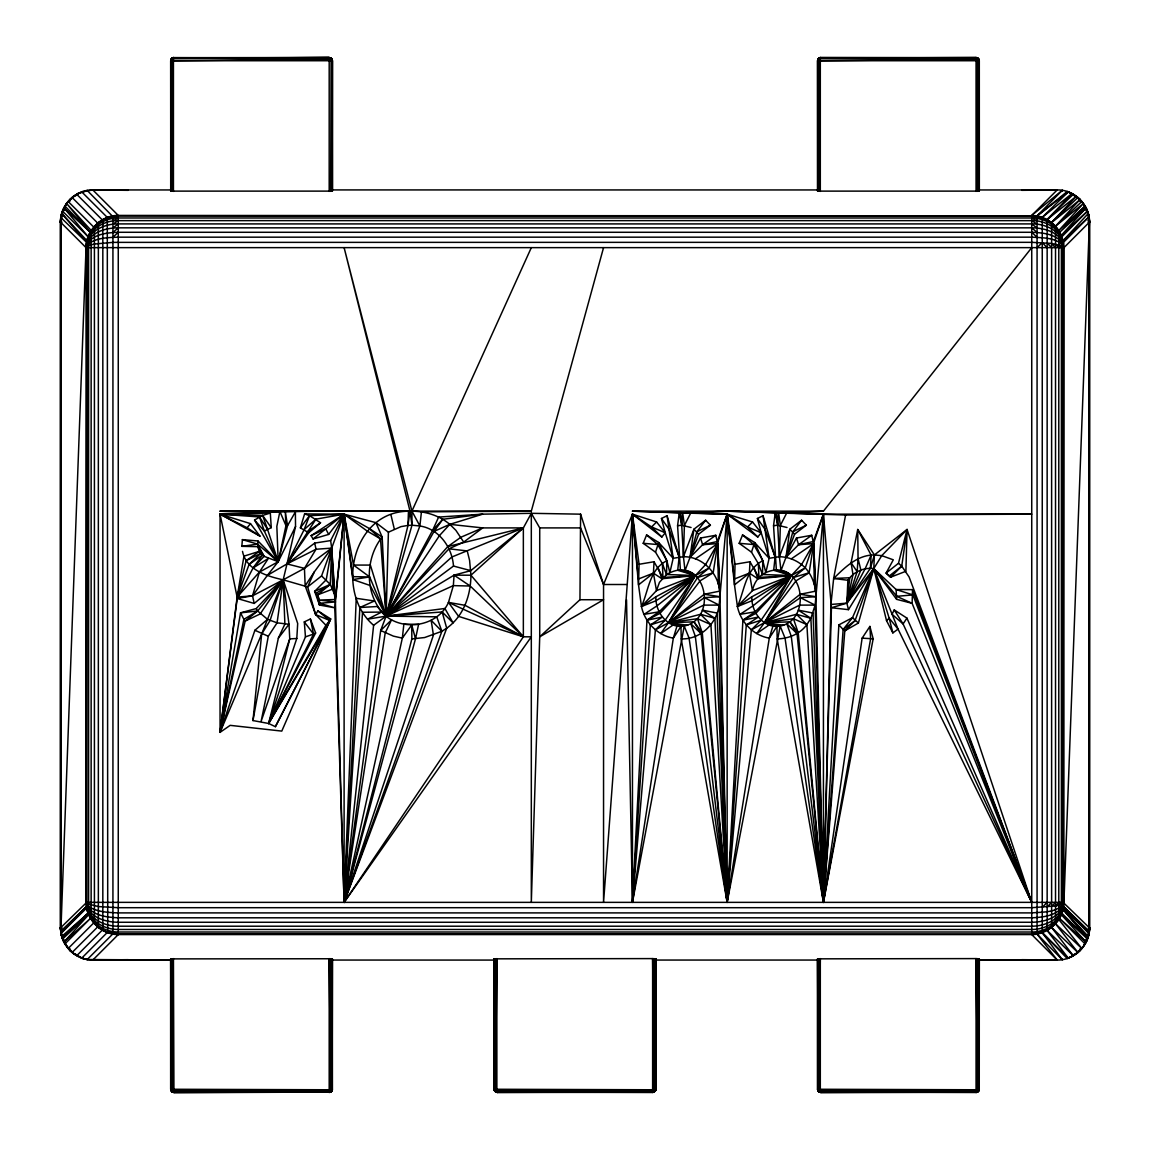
<?xml version="1.0" encoding="UTF-8"?>
<svg xmlns="http://www.w3.org/2000/svg" width="1150" height="1150" viewBox="0 0 1150 1150"><rect width="100%" height="100%" fill="white"/><g stroke="black" fill="none" stroke-linecap="round" stroke-linejoin="round"><path stroke-width="1.5" d="M86.882 247.638L86.106 902.966C86.192 919.914 101.344 934.706 118.263 934.576L1031.737 934.576C1048.584 934.605 1063.836 919.899 1063.894 902.966L1089.424 222.166C1089.424 205.117 1074.531 189.491 1057.209 189.937L979.297 189.951L979.254 60.734L977.529 57.859L820.309 57.543L818.527 58.449L817.578 60.734L817.578 191.116L979.297 191.116L979.297 60.734L978.938 59.268L976.062 57.543L819.806 57.701L818.527 58.449L817.578 60.734L817.664 191.087M314.913 1091.925L172.471 1092.112L171.062 1089.927L170.703 958.884L170.703 1089.266L171.321 1091.163L173.938 1092.5L330.654 1092.141L332.379 1089.769L332.062 958.755L170.703 958.884L170.703 1089.266L172.471 1092.112L173.938 1092.342L330.654 1092.112L332.264 1090.272L332.422 959.215M170.703 958.884L170.746 1089.769L173.938 1092.5L329.188 1092.141L331.804 1091.163L331.876 959.215M332.393 959.948L332.264 1090.272L332.106 959.56M655.859 959.215L655.701 1090.272L654.091 1092.141L497.375 1092.342L495.909 1092.141L494.5 1089.927L494.141 958.884L494.759 1091.163L497.375 1092.5L652.625 1092.141L655.241 1091.163L655.5 958.755L655.816 1089.769L652.625 1092.5L495.909 1092.141L494.141 1089.266L494.155 958.841L652.625 958.597L655.859 958.884L655.859 960.049L817.578 960.049M494.558 959.402L494.5 1089.927L495.909 1092.141L638.351 1091.925M655.859 958.884L655.701 1090.272L655.313 959.215M655.831 959.948L655.701 1090.272L655.543 959.56M817.837 191.087L817.938 60.734L818.915 58.118L820.309 57.543L820.309 191.403M979.297 958.884L979.254 1089.769L977.529 1092.141L820.812 1092.5L818.196 1091.163L817.592 958.841L976.062 958.597L979.297 958.884L979.297 960.049L1057.209 960.063C1074.474 960.394 1089.826 945.113 1089.553 927.834L1089.553 222.166C1089.682 208.452 1080.138 195.716 1067.2 191.518L1037.07 215.927L118.263 215.424C101.056 215.251 85.977 230.518 86.049 247.638L60.878 931.054L86.451 906.631C92.115 918.261 106.246 922.142 118.263 922.271L1031.737 922.271C1043.754 922.142 1057.885 918.261 1063.549 906.631L1089.122 931.054L1089.553 927.834L1088.489 927.834L1089.151 929.473L1087.957 929.473M961.788 1091.925L819.346 1092.112L817.578 1089.266L817.578 958.884L817.621 1089.769L820.309 1091.149L977.529 1089.711L976.062 958.597L976.062 1092.5L977.529 1092.112L978.679 1089.568L977.529 1092.141L976.062 1092.5L819.346 1092.141L817.938 1089.927L817.995 959.402M979.225 1004.568L979.268 959.948M979.225 1018.454L979.297 959.215M1089.122 931.054L1089.424 927.834L1063.117 902.362L1063.462 242.348C1058.661 229.799 1044.502 223.618 1031.737 223.905L118.263 223.905C105.282 223.618 88.953 230.474 86.351 244.404C90.922 231.854 106.174 227.815 118.263 227.829L1031.737 227.829C1043.826 227.815 1059.078 231.854 1063.649 244.404C1061.608 229.439 1045.939 220.196 1031.737 220.627L118.263 220.627C105.599 220.297 92.661 227.283 87.4 239.071L90.174 232.171C96.931 223.704 107.166 217.796 118.263 217.982L1031.737 217.982C1045.681 217.853 1060.961 227.456 1063.117 241.874L1063.117 908.126C1059.941 921.768 1045.005 929.574 1031.737 929.488L118.263 929.488C105.613 929.574 92.661 922.774 87.4 910.929L91.138 918.519C97.304 927.101 107.769 931.989 118.263 932.018L1031.737 932.018C1042.173 932.176 1051.761 926.914 1058.791 919.482L1058.791 230.518C1053.903 222.942 1045.925 217.58 1037.07 215.927L1037.07 934.073L1057.209 960.063L979.297 960.077M1063.117 902.362L86.882 902.362L86.264 904.619C94.889 912.108 107.353 912.453 118.263 912.899L1031.737 912.899C1042.346 911.878 1057.526 913.1 1063.894 902.966L1063.951 247.638L1063.117 246.344L1051.646 243.426L1031.737 242.334L112.93 242.377L94.415 244.03L88.608 245.511L86.049 247.638L86.106 902.966L60.576 927.834L60.576 222.166L86.049 247.638L1063.951 247.638L1089.424 222.166L1089.424 927.834M331.775 71.472L332.062 59.268L329.188 57.5L172.04 58.118L170.703 60.734L170.703 191.116L332.422 191.116L332.379 60.734L332.062 59.268L329.188 57.543L172.931 57.701L171.652 58.449L170.703 60.734L170.775 176.812M332.163 190.052L332.379 60.734L330.654 57.859L172.931 57.701L171.062 59.541L172.04 60.734L172.04 191.346M979.225 78.689L979.254 60.734L977.529 57.888L976.062 57.543L818.915 58.118L817.938 59.268L817.938 191.245M978.679 1091.163L978.938 958.755L978.679 1091.163L976.062 1092.141L820.812 1092.5L817.621 1089.769L820.812 1092.5L817.938 1090.717L817.938 958.755L818.915 1090.459L820.309 1092.112L976.062 1092.141M495.003 958.913L494.5 1089.927L496.872 1091.149L652.625 1091.163L655.816 1089.769L654.091 958.626L654.091 1092.141L652.625 1092.457L652.625 958.597L654.091 1089.711L496.872 1091.149L495.909 1089.266L495.478 958.654L495.478 1091.594L497.375 1092.5L494.5 1090.717L494.141 1089.266L494.141 958.884M817.578 1089.266L817.938 1089.927L818.225 1012.762M172.931 1091.753L172.04 1091.594L172.04 958.654L172.471 1089.266L173.434 1091.149L330.654 1089.711L329.188 958.597L329.188 1092.5L330.654 1092.112L330.654 958.626L331.804 1090.617L172.04 1090.459L173.434 958.597L173.938 1092.5L171.062 1090.717L171.062 958.755L172.04 1090.459L173.434 1092.112L329.188 1092.141M496.872 1092.112L495.478 1090.459L496.872 958.597L496.872 1092.112L652.625 1092.141M818.915 1090.459L820.309 958.597L820.309 1092.112M1080.08 201.221L1080.08 199.381L1077.837 197.57L1068.178 191.964L1042.259 217.307L1042.259 932.693L1062.269 959.661L1062.269 958.798M1089.151 929.473L1089.553 927.834C1089.438 941.102 1080.655 953.494 1068.178 958.036L1047.147 930.479L1047.147 219.521L1071.843 193.689L1042.259 217.307M666.511 574.526C706.215 551.367 720.489 622.754 680.973 626.448L673.325 638.135C657.369 635.418 644.762 622.193 641.47 606.539L656.477 590.626L659.453 582.36L666.511 574.526L666.856 560.754L658.691 542.512L646.587 534.951L643.209 543.303L655.514 552.173L662.386 563.601L666.511 574.526L695.448 575.518L709.277 567.856L727.145 514.165L752.531 521.971L761.185 532.766L769.134 558.282L765.828 572.571C758.612 575.863 753.911 582.978 752.431 590.626L737.423 606.539C740.715 622.193 753.322 635.418 769.278 638.135L776.926 626.448C813.927 623.99 804.569 555.953 765.828 572.571L762.809 560.754L754.644 542.512L742.555 534.951L739.163 543.303L751.482 552.173L758.353 563.601L762.464 574.526L791.416 575.518L805.23 567.856L823.429 514.165L1031.737 514.165L845.595 515.013L781.238 513.058L823.429 511.161L1031.737 247.638M762.464 574.526L762.809 560.754L753.71 544.554L742.555 534.951M869.889 626.434L870.607 638.897L823.429 902.362L797.079 633.592L786.83 623.861L791.272 636.324L823.429 902.362L862.126 638.164L869.889 626.434L873.166 638.796L823.429 902.362L785.033 638.077L780.174 626.132L769.091 624.967L756.7 633.549L764.391 622.696L791.416 575.518A23.503 23.503 0 0 0 780.979 570.616L785.967 557.376L796.504 538.013L811.727 535.268L813.697 543.576L801.564 564.578L791.416 575.518L751.784 596.821C751.367 611.081 761.616 626.448 776.926 626.448L777.184 638.897L823.429 902.362L830.932 604.469L833.649 578.45L845.595 515.013M1067.2 957.648L1067.2 958.482L1068.178 958.036L1042.259 932.693L1067.2 958.482L1073.237 955.65L1051.617 927.489L1051.617 222.511L1076.156 196.391L1047.147 219.521L1055.585 226.435L1061.953 236.67L1087.411 211.197L1089.151 217.134L1089.151 932.866L1084.249 944.854M344.109 511.161C302.522 510.456 261.524 513.849 220.053 511.161L408.466 511.218C423.186 510.629 438.423 514.74 449.808 524.342L482.669 527.908L523.351 527.908L523.351 636.812L344.109 902.362L373.621 625.298L386.113 616.127L388.398 532.206L375.906 522.661L344.109 514.165L304.592 513.935L300.38 527.864L308.689 532.752L286.997 563.917L283.173 579.83L270.034 620.583L261.668 634.038L220.053 732.349L230.173 725.348L281.779 731.098L330.697 618.944L317.918 610.866L315.618 614.56L325.924 625.255L268.611 723.479L252.971 720.561L261.668 634.038L283.173 579.83L304.448 568.359L331.689 548.119L344.109 514.165L369.308 528.511L382.174 537.093L386.113 616.127L380.679 630.502L344.109 902.362L531.314 636.812L523.351 636.812L458.649 616.4L448.471 602.413L453.344 585.623L454.063 575.158L470.781 570.644L523.351 527.908L531.314 513.317L580.592 514.165L603.549 584.502L603.549 902.362L632.457 514.165L656.578 521.971L665.232 532.766L673.181 558.282L669.875 572.571L666.856 560.754L657.757 544.554L646.587 534.951M830.932 604.469L846.86 603.146L847.866 580.276C853.429 571.852 863.808 567.266 873.784 568.574L898.049 629.107L1031.737 902.362L912.87 594.924L896.109 589.533L873.784 568.574L846.86 603.146L831.421 607.732L848.47 609.658L846.86 603.146L852.984 574.583L851.086 562.709L857.727 529.489L874.402 554.947L873.784 568.574L855.068 620.612L844.804 630.847L823.429 902.362L815.911 596.706C815.796 586.227 812.475 575.604 805.23 567.856L793.543 577.458L764.391 622.696L780.174 626.132L727.145 902.362L689.08 638.077L684.221 626.132L673.138 624.967L660.732 633.549L668.438 622.696L695.448 575.518A23.503 23.503 0 0 0 685.012 570.616L690.014 557.376L700.537 538.013L715.774 535.268L717.729 543.576L705.597 564.578L695.448 575.518L655.831 596.821C655.414 611.081 665.649 626.448 680.973 626.448L681.217 638.897L727.145 902.362L751.352 629.855L764.391 622.696L793.443 618.714L798.229 632.831L823.429 902.362L831.421 607.732L823.429 514.165L727.145 511.161L680.599 512.886L632.457 511.161L823.429 511.161L776.566 512.886L727.145 511.161L685.285 513.058L727.145 514.165L747.557 526.959L761.185 532.766L757.792 537.036L727.145 514.165L632.457 511.161M780.174 626.132L772.958 626.031L769.278 638.135L727.145 902.362L719.943 596.706C720.935 576.322 704.461 556.413 683.431 556.715L681.734 525.248L682.669 512.814L684.394 525.464L683.431 556.715L685.026 570.616M805.23 567.856C798.459 560.956 789.072 556.859 779.384 556.715L777.688 525.248L778.636 512.814L780.347 525.464L779.384 556.715L780.979 570.616M1071.886 956.541L1077.837 952.43L1055.527 923.795L1055.527 226.205L1080.08 199.381M375.906 522.661L382.174 537.093C364.377 558.871 364.406 596.807 386.113 616.127L448.974 548.809L467.231 550.922L469.588 560.395L470.925 575.216L523.351 636.812L465.003 605.288L448.471 602.413C437.287 627.641 399.754 632.385 381.671 612.087L367.554 619.203L386.113 616.127L407.977 525.406L408.466 511.218C352.303 511.534 334.664 592.077 373.621 625.298M242.506 551.382C246.201 570.012 267.145 576.265 283.173 579.83L297.692 623.501L296.801 638.48L268.611 723.479L330.697 618.944L275.396 726.685L268.611 723.479L289.743 638.897L288.995 624.249L277.078 622.84L267.519 619.332L254.897 630.272L220.053 732.349L237.202 598.474L252.54 595.815L267.375 575.359L286.997 563.917L304.189 529.518L315.934 519.153L344.109 514.165L334.808 607.818L344.109 902.362L441.873 631.293L436.713 616.817L386.113 616.127L380.506 538.861L367.123 531.027L344.109 514.165L330.639 540.586L331.689 548.119L330.28 584.387L334.434 594.104L335.426 601.939L344.109 902.362L446.703 628.216C463.565 616.299 470.853 595.197 470.925 575.216L523.351 527.908L447.81 546.538L386.113 616.127L370.228 585.537L352.877 579.557L344.109 514.165L309.522 515.646L304.592 513.935M313.073 538.976L344.109 514.165L344.109 902.362L402.327 638.149L403.866 624.177L418.586 624.364L415.509 638.768L344.109 902.362L356.227 598.302L374.44 600.99L359.864 607.502L344.109 902.362L433.421 635.059L431.164 620.31L441.873 631.293L446.703 628.216L442.146 611.958L386.113 616.127L369.668 576.926L353.51 565.067L344.109 514.165L311.118 535.67L313.073 538.976L328.641 534.419L344.109 514.165L352.791 576.668L369.668 576.926L352.877 579.557M626.52 584.502L603.549 584.502L632.457 514.165L661.839 537.036L665.232 532.766L651.59 526.959L632.457 514.165L639.084 564.276L638.523 584.876L641.47 606.539L656.075 600.702L695.448 575.518L680.398 570.098L677.58 525.679L679.247 513.058L680.599 512.886L681.734 525.248L691.064 527.505M705.626 520.231L696.886 531.76L690.014 557.376L698.625 534.161L710.398 525.176L705.626 520.231L693.91 529.216L690.014 557.376L702.636 544.712L717.399 541.521L727.145 514.165L735.037 564.276L734.476 584.876L737.423 606.539L752.028 600.702L791.416 575.518L776.365 570.098L773.548 525.679L775.201 513.058L776.566 512.886L777.688 525.248L787.017 527.505M847.866 580.276L833.649 578.45C844.862 567.424 857.497 554.861 874.402 554.947L907.062 529.489L1031.737 902.362L912.122 603.333L896.626 599.337L896.109 589.533L912.539 589.634L1031.737 902.362L903.081 623.933L894.226 609.917L892.041 614.287L903.081 623.933L906.933 618.125L894.226 609.917M626.52 599.725L632.457 902.362L655.399 629.855L668.438 622.696L684.221 626.132L632.457 902.362L646.961 620.181L659.151 611.8L695.448 575.518L677.709 570.299L679.161 557.017L667.072 515.703L661.466 518.477L665.232 532.766M655.399 629.855L665.203 620.152L695.448 575.518L656.477 590.626L653.43 573.131L654.048 561.746L639.084 564.276M761.185 532.766L757.419 518.477L763.039 515.703L775.114 557.017L773.677 570.299L791.416 575.518L752.431 590.626L749.383 573.131L750.001 561.746L735.037 564.276M801.593 520.231L792.853 531.76L785.967 557.376L794.578 534.161L806.351 525.176L801.593 520.231L789.863 529.216L785.967 557.376L798.589 544.712L813.366 541.521L823.429 514.165L815.12 605.101L810.879 618.298L806.883 624.594L823.429 902.362L838.867 624.881L852.509 617.665L873.784 568.574L896.77 596.318L912.122 603.333L912.539 589.634M870.363 568.33L871.125 555.148L857.727 529.489L858.058 558.756L857.152 571.651L846.86 603.146L870.363 568.33L874.402 554.947L881.748 555.651L893.306 559.82L886.104 573.074L890.632 577.185L905.898 571.277L907.062 529.489L881.748 555.651L848.47 609.658M88.608 236.828L86.882 241.874L86.882 908.126L88.608 913.172L86.451 906.631L60.849 932.463C62.977 947.873 77.122 960.307 92.791 960.063L170.703 960.077L87.228 959.517L82.8 958.482L73.787 953.911L66.628 946.263L72.493 952.128M344.109 902.362L385.207 632.931L391.575 619.793L380.679 630.502L393.415 636.137L402.327 638.149L411.729 624.939L411.858 638.897L344.109 902.362L362.523 612.26L381.671 612.087L377.43 606.51L359.864 607.502M684.221 626.132L677.005 626.031L673.325 638.135L632.457 902.362L650.325 624.967L662.4 617.061L646.961 620.181L659.942 613.338L695.448 575.518L662.961 577.458L654.048 561.746M319.7 603.276L335.426 601.939L319.355 600.07L335.297 599.509L331.689 548.119L321.569 575.949L330.28 584.387L317.472 594.909L319.7 603.276L334.808 607.818L319.571 605.058C320.002 600.128 318.32 594.766 314.626 591.373L326.255 579.744L331.689 548.119L316.034 549.254L286.997 563.917L295.536 526.556L295.377 511.951L287.529 525.665L278.214 561.703L267.375 575.359M709.277 567.856L697.59 577.458L668.438 622.696L697.489 618.714L702.276 632.831L727.145 902.362L719.167 605.101L727.145 514.165L734.347 579.011L749.383 573.131L757.836 578.738L791.416 575.518L755.895 613.338L742.914 620.181L758.353 617.061L746.292 624.967L727.145 902.362L695.319 636.324L690.877 623.861L701.126 633.592L727.145 902.362L742.914 620.181L755.104 611.8L791.416 575.518L758.928 577.458L750.001 561.746M107.295 932.578L97.635 926.958L91.138 918.519L91.138 231.481L97.635 223.042L107.295 217.422L107.726 932.032L81.823 958.036L72.163 952.43L69.92 950.619L69.92 948.779M823.429 514.165L823.429 902.362L813.05 613.065L798.301 610.147L810.879 618.298L823.429 902.362L843.137 629.481L852.509 617.665L858.403 623.027L873.784 568.574L896.626 599.337M65.751 944.854L62.042 937.523L60.447 927.834L60.447 222.166C60.131 204.901 75.555 189.606 92.791 189.937L170.703 189.951M1089.151 932.866L1089.553 927.834L1088.36 933.771M62.042 222.166L60.447 222.166L60.849 217.264L65.751 205.146M295.536 526.556L278.214 561.703L264.112 556.327L257.844 546.667L241.845 546.336L242.391 539.623L257.988 540.989L278.214 561.703L259.368 572.125L237.13 597.137L220.053 732.349L220.053 514.165L270.322 513.058L271.256 527.649L264.356 531.07L254.553 520.044L262.617 515.43L270.322 513.058M1089.553 927.834C1089.539 938.314 1083.76 948.074 1076.213 953.911L1076.213 953.192M61.64 217.537L60.447 222.166L62.042 212.218L66.628 203.219L73.787 196.089L78.114 193.459L72.163 197.57L97.635 223.042M63.983 209.875L62.042 213.799L60.447 222.166C60.763 211.729 66.082 201.882 73.787 196.089L73.787 196.808M335.297 599.509L344.109 514.165M442.146 611.958L453.071 622.854L444.906 608.479L386.113 616.127L419.879 525.981L421.432 511.851L531.314 511.161L603.549 247.638M91.138 231.481L88.047 236.67L62.589 211.197L60.447 222.166M1061.392 911.864L1063.046 909.319L1088.101 936.316L1088.892 933.398L1063.549 906.631L1063.046 909.319L1087.957 937.523L1089.151 932.463L1063.549 906.631C1059.711 920.014 1044.631 926.224 1031.737 926.21L118.263 926.21C105.541 926.296 91.554 920.23 86.566 907.925L60.849 932.463L61.899 936.316L88.047 913.33L94.415 923.565L98.354 927.087L102.221 930.178L112.7 934.059L112.93 933.311L112.93 216.689L87.228 190.483L78.157 193.689L82.8 191.518L82.8 192.352M871.125 555.148L865.102 568.862L846.86 603.146L849.764 577.774L833.649 578.45M257.988 540.989C256.766 546.595 259.296 553.193 264.112 556.327L253.057 567.999L237.202 598.474L254.179 603.434L283.173 579.83L307.639 586.902L315.618 614.56L329.762 620.511L275.396 726.685M271.256 527.649L262.617 515.43L220.053 514.165L237.13 597.137L252.54 595.815L283.173 579.83L277.078 622.84L268.281 636.252L252.971 720.561M388.398 532.206L400.948 526.643L407.977 525.406L410.004 511.161L344.109 247.638L411.93 511.103L419.879 525.981C439.142 528.914 452.194 547.4 453.488 566.059L386.113 616.127L370.372 565.081L353.51 565.067M889.467 575.819L901.729 566.159L907.062 529.489L898.481 563.299L886.104 573.074L890.632 577.185L901.729 566.159L898.481 563.299M687.743 625.226L668.438 622.696L700.062 580.851L713.187 572.786L717.729 543.576L702.636 544.712L700.537 538.013M783.711 625.226L764.391 622.696L796.016 580.851L809.14 572.786L813.697 543.576L798.589 544.712L796.504 538.013M237.13 597.137L243.944 556.154L259.454 551.324L260.806 553.38L249.104 564.363L237.13 597.137L246.158 560.625L259.454 551.324M278.343 638.192L284.884 624.048L283.173 579.83L257.629 610.981L245.151 621.086L220.053 732.349L240.537 612.849L256.234 608.551L283.173 579.83L288.995 624.249L278.343 638.192L261.107 721.381L289.743 638.897L296.801 638.48M171.062 60.734L172.04 58.118L173.434 57.543L173.434 191.403M1087.957 222.166L1089.553 222.166L1089.151 217.264L1085.025 206.138L1058.791 230.518L1083.271 203.651L1055.527 226.205L1081.805 201.537L1085.931 208.006L1061.321 235.333L1087.411 211.197M69.92 950.619L64.069 941.994L88.679 914.667L62.589 938.803L68.195 948.462L93.667 922.99L94.415 923.565L94.415 226.435L102.221 219.822L112.7 215.941L1031.737 216.257L1042.274 217.968L1051.646 222.913M448.471 602.413L523.351 636.812L470.192 586.026L453.344 585.623L386.113 616.127L411.988 525.191L410.004 511.161L220.053 511.161L279.896 511.491L276.848 526.341L278.214 561.703L257.6 544.137L242.391 539.623M86.351 244.404L88.608 238.136M220.053 732.349L243.886 619.347L240.537 612.849L257.629 610.981L267.519 619.332M61.64 215.179L60.849 217.939L64.069 208.006L90.174 232.171L66.729 203.651L91.209 230.518L94.415 227.599M1087.957 937.523L1089.151 932.061L1088.36 934.821M60.849 217.939L63.983 207.532M62.042 212.477L60.849 217.134L60.849 932.866L61.899 936.316M702.276 632.831L693.996 621.863L668.438 622.696L704.404 597.641L719.167 605.101C716.694 623.688 700.494 639.601 681.217 638.897M1089.151 932.463L1088.892 933.398L1063.434 907.925M60.849 219.061L61.64 216.229M655.514 552.173L658.691 542.512L673.181 558.282L683.431 556.715L693.91 529.216L698.625 534.161M751.482 552.173L754.644 542.512L769.134 558.282L779.384 556.715L789.863 529.216L794.578 534.161M86.049 247.638L86.882 245.094C95.263 237.647 107.64 237.619 118.263 237.173L1031.737 237.173C1042.489 237.849 1056.304 237.274 1063.822 246.272L1063.117 246.344M818.915 191.346L818.915 60.734L820.309 57.543M60.849 217.537L86.552 242.348L61.899 213.684L86.954 240.681M666.856 560.754C649.419 569.164 648.557 590.856 641.47 606.539L655.831 596.821M762.809 560.754C745.387 569.164 744.51 590.856 737.423 606.539L751.784 596.821M171.652 58.449L173.434 60.734L329.188 59.268L331.085 58.406L330.654 191.374M817.938 59.541L819.806 57.701L977.529 57.859L977.529 191.374M171.652 1091.12L172.04 1090.071L170.746 1089.769L173.434 1092.112M1055.585 922.401L1059.553 918.404L1062.6 910.929L1061.392 913.172M304.189 529.518L309.522 515.646L320.534 522.776L308.689 532.752M331.804 1091.163L332.379 1089.769M655.241 1091.163L655.816 1089.769M846.86 603.146L860.89 569.997L858.058 558.756M268.611 723.479L305.454 636.87L304.304 621.891L310.399 619.002L315.632 633.003L268.611 723.479L313.533 634.067L315.632 633.003M334.434 594.104L331.689 548.119L314.381 571.809L307.639 586.902L321.569 575.949M419.879 525.981L411.988 525.191L411.93 511.103L531.314 247.638M470.925 575.216L454.063 575.158L386.113 616.127L432.544 530.509L438.624 517.083L482.669 514.165L531.314 513.317L539.724 527.908L539.724 636.812L531.314 902.362L531.314 513.317M1087.957 936.977L1086.017 942.468M1085.025 943.863L1059.553 918.404L1085.931 941.994L1087.411 938.803L1063.046 909.319M1086.017 940.125L1087.957 936.201M684.394 525.464L690.46 513.561M780.347 525.464L786.413 513.561M523.351 527.908L451.792 557.031L386.113 616.127L434.067 531.386L442.779 519.283L482.669 514.165L449.808 524.342L434.067 531.386M1058.862 918.519L1061.953 913.33L1087.411 938.803L1061.321 914.667L1085.931 941.994M86.882 245.094L86.178 246.272C90.821 234.111 106.979 232.702 118.263 232.286L1031.737 232.286C1043.021 232.702 1059.179 234.111 1063.822 246.272M315.618 614.56L305.167 585.839L304.448 568.359L316.034 549.254L314.712 543.087L330.639 540.586M304.448 568.359L286.997 563.917L315.934 519.153M305.167 585.839L314.381 571.809M171.062 191.245L171.062 59.268L172.04 58.118L329.188 59.268L330.654 60.734L330.654 57.859L332.379 60.734L332.422 189.923L817.578 189.951M386.113 616.127L439.444 535.613L449.808 524.342L455.874 530.322L463.723 542.081L448.974 548.809M817.938 59.268L820.309 58.477L976.062 59.268L977.529 60.734L977.529 57.859L978.679 60.734L978.938 59.268L977.96 58.406L976.062 59.268L820.309 60.734L818.527 58.449M283.173 579.83L260.173 613.971L245.151 621.086L243.886 619.347L257.629 610.981L256.234 608.551M751.352 629.855L761.156 620.152L791.416 575.518L752.991 605.82L740.025 614.373L755.104 611.8M977.529 1091.839L979.254 1089.769L977.529 958.626L977.529 1092.141M257.844 546.667L262.401 555.134L253.057 567.999L268.381 558.426L259.368 572.125L252.54 595.815L254.179 603.434M300.38 527.864L309.522 515.646M313.03 58.075L172.931 57.701L172.04 60.734L171.062 59.268M1077.837 952.43L1051.617 927.489L1058.791 919.482L1081.805 948.462L1055.527 923.795M325.924 625.255L329.762 620.511L317.918 610.866M250.484 523.624L220.053 514.165L247.106 527.749L250.484 523.624L259.957 536.116L220.053 514.165L259.483 516.939L267.461 529.173L278.214 561.703L285.962 525.636L285.257 511.232L287.529 525.665L285.962 525.636L279.896 511.491M86.882 903.656L98.354 906.574L118.263 907.695L1031.737 907.695L1055.585 905.97L1058.862 905.266L1061.392 902.362M330.654 1092.112L331.804 1090.804L330.654 1091.594M654.091 1092.112L655.241 1090.804L654.091 1091.594M1055.585 905.97L1058.747 902.362M791.344 558.842L813.697 543.576L815.566 591.158L800.184 594.262L764.391 622.696L796.461 614.287L806.883 624.594C800.069 634.009 788.569 638.71 777.184 638.897M1051.646 906.574L1055.47 902.362M432.544 530.509L442.779 519.283M1077.837 197.57L1051.617 222.511L1059.826 232.171L1063.046 240.681L1088.101 213.684L1084.249 205.146M1047.176 907.048L1051.546 902.362M173.434 57.543L171.321 59.383L173.434 58.477L329.188 57.5L329.188 191.403M819.346 58.161L818.196 59.383L818.915 60.734M330.654 1091.839L331.804 1090.617M654.091 1091.839L655.241 1090.617M1042.274 907.408L1047.089 902.362M1085.025 206.138L1059.826 232.171L1085.931 208.006L1087.957 212.477M1042.274 217.968L1037.07 215.927L1062.269 190.339L1062.269 191.202M656.578 521.971L651.59 526.959L661.839 537.036M752.531 521.971L747.557 526.959L757.792 537.036M61.108 933.398L86.566 907.925M62.589 938.803L88.047 913.33L62.042 937.523L64.069 941.994L90.448 918.404L64.975 943.863L60.849 932.736L60.447 927.834L62.042 927.834M72.163 952.43L97.635 926.958M76.763 955.65L102.221 930.178M81.823 958.036L87.228 959.517L112.7 934.059M107.295 217.422L81.823 191.964L92.791 189.937L118.263 215.424L118.263 934.576L92.791 960.063L128.211 959.675M1063.462 242.348L1088.921 216.89L1089.553 222.166L1089.151 220.527L1087.957 220.527M1037.041 247.638L1042.274 242.592L1047.089 247.638M1047.147 219.521L1073.237 194.35M112.93 237.259L118.263 232.286M579.959 599.725L539.724 636.812L603.549 599.725L579.959 599.725L580.592 514.165M1063.046 240.681L1088.921 216.89M886.521 620.641L889.18 618.211L873.784 568.574L886.521 620.641L892.86 632.902L898.049 629.107L889.18 618.211L892.86 632.902M1073.237 955.65L1047.147 930.479L1055.585 923.565M1063.894 902.966L1058.862 905.266M112.93 232.415L118.263 227.829M72.493 197.872L66.628 203.219M1077.507 952.128L1083.372 946.781M1062.269 190.339L1031.737 215.424L1031.737 934.576L1057.209 960.063L1021.789 959.675M1051.617 222.511L1079.994 199.741L1083.372 203.737L1077.507 197.872M749.383 573.131L734.476 584.876L727.145 514.165L727.145 902.362L714.926 618.298L700.494 614.287L668.438 622.696L704.231 594.262L719.613 591.158L717.729 543.576L695.391 558.842M659.151 611.8L644.072 614.373L657.038 605.82L695.448 575.518L661.883 578.738L653.43 573.131L638.523 584.876L632.457 514.165L632.457 902.362M1037.07 215.927L1068.178 191.964M94.415 226.435L93.667 227.01L68.195 201.537M112.93 228.002L118.263 223.905M494.759 1091.163L496.369 1091.753M818.196 1091.163L819.806 1091.753M286.997 563.917L314.712 543.087M463.723 542.081L482.669 527.908L460.963 537.194L447.81 546.538M838.867 624.881L843.137 629.481L855.068 620.612M702.636 544.712L715.774 535.268M798.589 544.712L811.727 535.268M798.229 632.831L789.949 621.863L764.391 622.696L800.357 597.641L815.911 596.706L813.697 543.576L814.272 584.258M249.104 564.363L262.401 555.134M977.529 1091.594L978.679 1090.804M307.467 531.602L320.534 522.776M78.114 193.459L76.763 194.35L102.221 219.822M112.93 224.121L118.263 220.627M1051.646 927.087L1037.07 934.073L118.263 933.742L107.726 932.032M1071.886 955.765L1074.776 954.054M75.224 195.946L78.114 194.235M858.403 623.027L844.804 630.847L843.137 629.481M112.93 220.886L118.263 217.982M668.438 622.696L703.685 605.13L719.167 605.101M764.391 622.696L799.652 605.13L815.12 605.101L823.429 902.362M246.158 560.625L260.806 553.38M696.886 531.76L710.398 525.176M792.853 531.76L806.351 525.176M311.118 535.67L325.666 528.669L328.641 534.419M331.804 191.288L332.062 59.268L329.188 57.859L173.434 58.477M1063.117 904.906L1063.75 904.619C1057.971 915.889 1043.036 917.269 1031.737 917.801L118.263 917.801C106.964 917.269 92.029 915.889 86.264 904.619M441.873 631.293L424.637 637.546L411.858 638.897M330.654 1089.711L331.804 1089.266M654.091 1089.711L655.241 1089.266M977.529 1089.711L978.679 1089.266M653.43 573.131L638.394 579.011L632.457 514.165M305.454 636.87L313.533 634.067L310.399 619.002M172.04 58.621L173.434 58.147M650.325 624.967L665.203 620.152M746.292 624.967L761.156 620.152M978.679 1090.617L820.309 1091.149L819.346 1089.266L818.915 958.654L818.915 1091.594M697.59 577.458L713.187 572.786M793.543 577.458L809.14 572.786M820.309 58.477L976.062 57.859L978.938 59.268L977.529 59.426M87.228 190.483L87.731 191.202M107.726 217.968L118.263 216.257M1042.274 932.032L1031.737 933.742M241.845 546.336L257.6 544.137L264.112 556.327M677.58 525.679L681.734 525.248L679.247 513.058M773.548 525.679L777.688 525.248L775.201 513.058M171.062 59.541L172.471 59.426L172.471 58.161M896.77 596.318L912.87 594.924M704.404 597.641L719.943 596.706L717.729 543.576L718.319 584.258M407.977 525.406L411.988 525.191M873.166 638.796L862.126 638.164M1021.789 190.325L1057.209 189.937L1031.737 215.424L1037.07 216.689M329.188 57.859L330.654 57.859L330.654 59.426M170.703 60.734L332.422 60.734M817.578 60.734L979.297 60.734M411.93 511.103L531.314 511.161M539.724 527.908L580.592 527.908L603.549 584.502M494.141 960.077L332.422 960.049L332.422 958.884M329.188 1089.769L172.471 1089.266M652.625 1089.769L495.909 1089.266M976.062 1089.769L819.346 1089.266M62.042 929.473L60.849 929.473L60.447 927.834L60.849 932.463M959.905 58.075L820.309 58.147M92.791 189.937L128.211 190.325M739.163 543.303L753.71 544.554M643.209 543.303L657.757 544.554M62.042 931.069L60.849 930.939L60.447 927.834L62.042 937.782L62.042 935.18M495.478 1090.071L494.184 1089.769L495.478 1091.594M800.184 594.262L815.911 596.706M704.231 594.262L719.943 596.706M112.93 933.311L118.263 934.576M453.488 566.059L470.781 570.644M796.461 614.287L810.879 618.298M87.228 959.517L87.731 958.798M268.281 636.252L254.897 630.272M793.443 618.714L806.883 624.594M697.489 618.714L710.916 624.594L727.145 902.362L717.097 613.065L702.334 610.147L714.926 618.298M800.357 597.641L815.12 605.101M172.04 1090.459L171.062 1089.927L172.04 1091.594M1031.737 217.982L1037.07 220.886M1071.886 194.235L1074.776 195.946M75.224 954.054L78.114 955.765M1031.737 220.627L1037.07 224.121M247.106 527.749L259.957 536.116M454.063 575.158L470.192 586.026M1031.737 223.905L1037.07 228.002M171.321 1091.163L172.471 1092.112M977.529 58.406L978.679 59.383L978.679 191.288M1031.737 227.829L1037.07 232.415M330.654 58.406L331.804 59.383M369.308 528.511L380.506 538.861M1031.737 232.286L1037.07 237.259M700.494 614.287L710.916 624.594M495.909 1092.112L494.5 1090.717L494.5 958.755L495.478 1090.459M1037.07 934.073L1062.269 959.661M64.975 206.138L90.174 232.171M1047.176 242.952L1051.546 247.638M1051.646 243.426L1055.47 247.638M1055.585 244.03L1058.747 247.638M1058.862 244.734L1061.392 247.638M64.069 208.006L88.047 236.67M818.527 1091.12L819.346 1092.112M901.729 566.159L909.075 576.912L1031.737 902.362L906.933 618.125M304.304 621.891L313.533 634.067M977.069 58.564L978.679 60.734L977.96 59.541M330.194 58.564L331.804 60.734L331.876 190.052M757.419 518.477L764.994 529.302L775.114 557.017M661.466 518.477L669.027 529.302L679.161 557.017M851.086 562.709L857.152 571.651M789.949 621.863L797.079 633.592M693.996 621.863L701.126 633.592M331.085 59.541L331.804 60.734M494.141 1089.266L494.5 1089.927L494.327 959.172M254.553 520.044L278.214 561.703L264.356 531.07L259.483 516.939M1086.017 209.875L1087.957 213.799M62.042 936.201L63.983 940.125M1087.957 214.82L1087.957 212.218L1089.151 217.264L1086.017 207.532M319.571 605.058L314.626 591.373L330.28 584.387L316.308 593.127L319.571 605.058L317.472 594.909L332.752 589.059L331.689 548.119M262.617 515.43L267.461 529.173M753.997 567.453L757.836 578.738M658.044 567.453L661.883 578.738M1089.151 217.134L1088.101 213.684L1089.553 222.166L1088.36 216.229M1088.36 215.179L1089.151 217.939L1087.957 213.023M60.849 932.061L61.64 934.821M411.729 624.939L415.509 638.768M62.042 937.523L60.849 932.736L63.983 942.468M390.885 514.611L394.292 528.986M763.039 515.703L769.134 558.282M667.072 515.703L673.181 558.282M60.447 927.834L60.878 931.054M758.353 563.601L758.928 577.458M662.386 563.601L662.961 577.458M817.938 60.734L818.225 186.228M654.925 976.666L655.241 1089.568M331.775 1078.815L331.804 1089.568M817.765 959.172L817.938 1089.927M1087.957 935.18L1087.957 937.782M1080.08 948.779L1080.08 950.619M1067.2 191.518L1067.2 192.352M1061.392 235.822L1061.392 914.178M976.062 57.5L976.062 191.403M102.824 220.053L102.824 929.947M98.354 222.913L98.354 927.087M88.608 235.822L88.608 914.178M82.8 957.648L82.8 958.482M69.92 199.381L69.92 201.221M62.042 212.218L62.042 214.82"/></g></svg>
